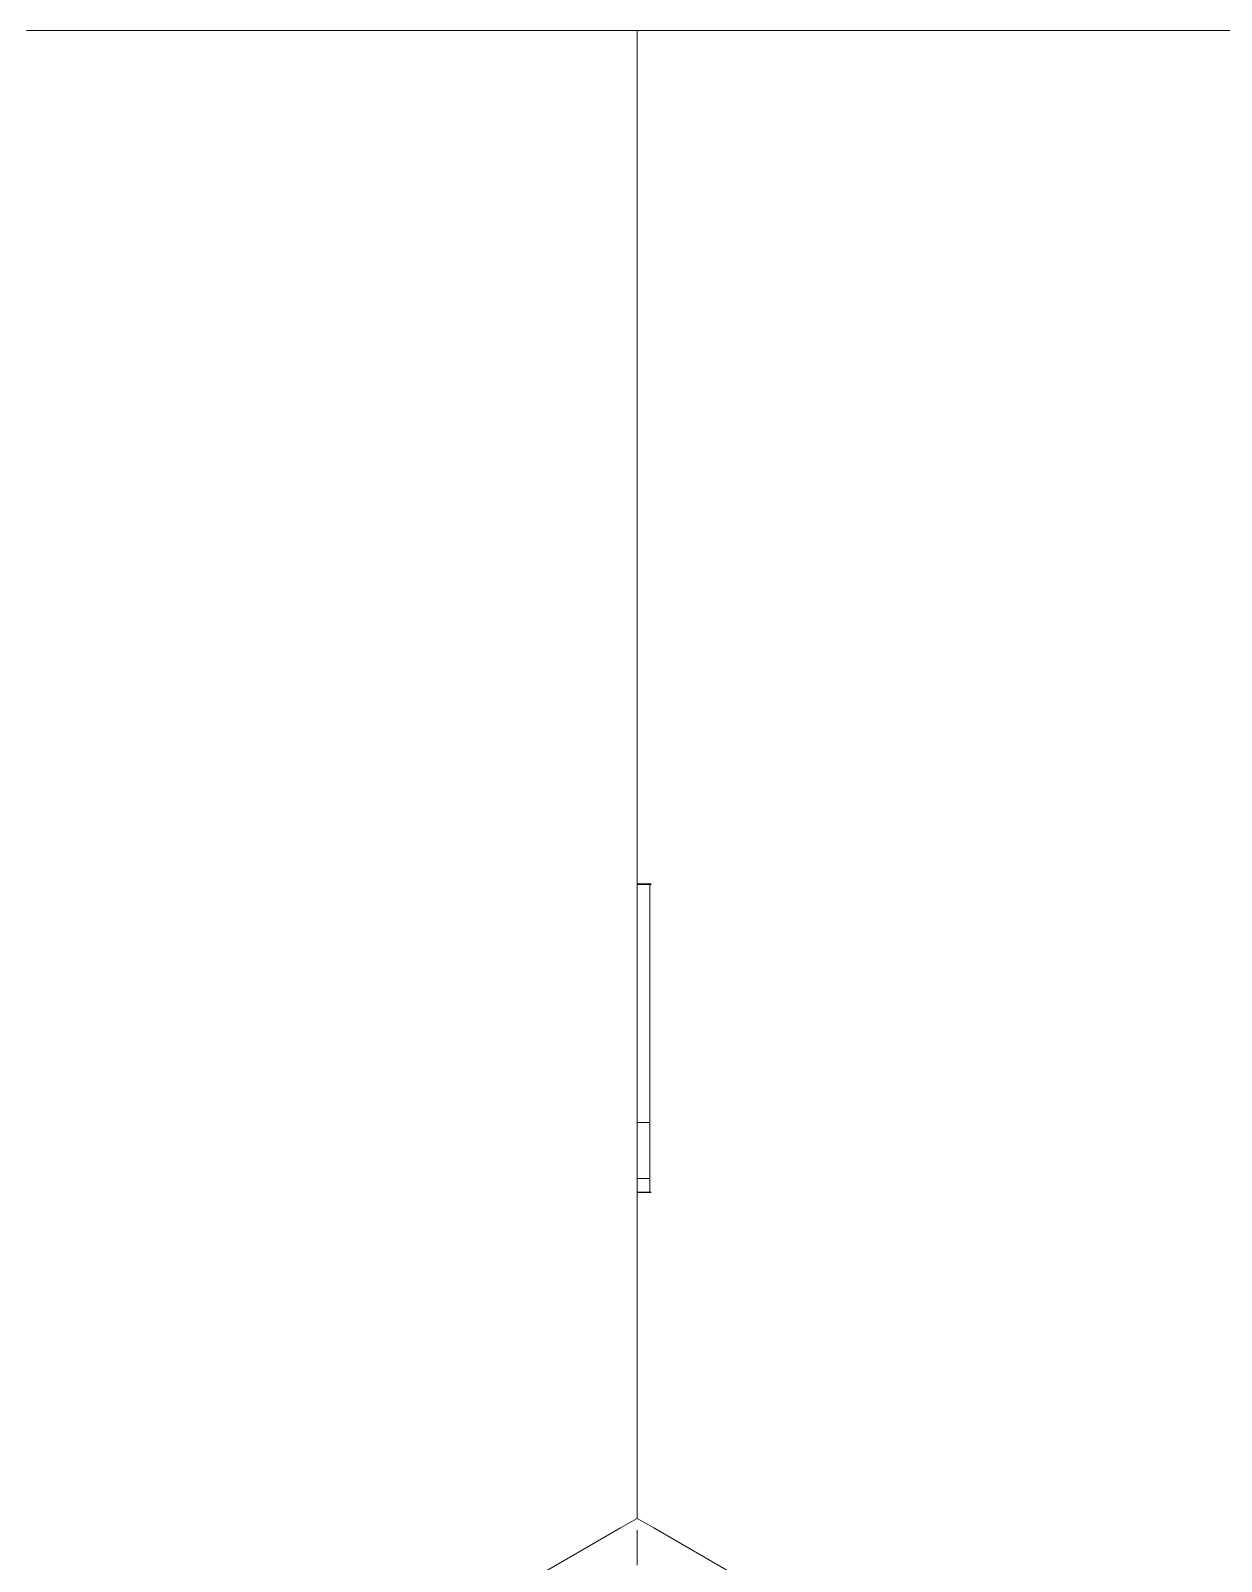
# Model space of a CAD drawing. Header units: millimetres. Extents: x 4137 to 6698, y 1400 to 3585.
# Drawn here: x 5245.78 to 5255.34, y 3075.49 to 3087.78 of the extents above; entities that cross this region are included whole.
import ezdxf

# ---------------------------------------------------------------- set-up
doc = ezdxf.new("R2010")
doc.units = ezdxf.units.MM
doc.layers.add('000-PI-Oprema', color=30, linetype='Continuous', lineweight=5)

msp = doc.modelspace()

# ---------------------------------------------------------------- linework, layer by layer
at = {"layer": '000-PI-Oprema', "color": 0, "linetype": 'ByBlock', "lineweight": 0}
for p, q in [((5250.648, 3087.785), (5245.748, 3087.785)), ((5255.548, 3087.785), (5250.648, 3087.785)), ((5250.76, 3080.935), (5250.648, 3080.935)), ((5250.76, 3080.929), (5250.648, 3080.929)), ((5250.748, 3079.019), (5250.648, 3079.019)), ((5250.748, 3079.019), (5250.748, 3078.569)), ((5250.748, 3078.569), (5250.648, 3078.569)), ((5250.648, 3078.459), (5250.76, 3078.459)), ((5250.648, 3078.457), (5250.76, 3078.457)), ((5250.648, 3075.746), (5250.648, 3075.465)), ((5250.648, 3075.746), (5250.648, 3075.465))]:
    msp.add_line(p, q, dxfattribs=at)
for points, knots in [([(5250.648, 3087.785), (5250.648, 3086.7), (5250.648, 3083.095), (5250.648, 3079.113), (5250.648, 3076.215), (5250.648, 3075.84)], [0, 0, 0, 0, 0.272684, 0.906013, 1, 1, 1, 1]), ([(5250.648, 3087.785), (5250.648, 3086.7), (5250.648, 3083.095), (5250.648, 3079.113), (5250.648, 3076.215), (5250.648, 3075.84)], [0, 0, 0, 0, 0.272684, 0.906013, 1, 1, 1, 1]), ([(5250.748, 3080.935), (5250.748, 3080.935), (5250.748, 3080.922), (5250.748, 3080.873), (5250.748, 3080.78), (5250.748, 3080.638), (5250.748, 3080.429), (5250.748, 3080.201), (5250.748, 3079.976), (5250.748, 3079.781), (5250.748, 3079.649), (5250.748, 3079.556), (5250.748, 3079.466), (5250.748, 3079.38), (5250.748, 3079.295), (5250.748, 3079.215), (5250.748, 3079.117), (5250.748, 3079.027), (5250.748, 3078.966), (5250.748, 3078.932), (5250.748, 3078.911), (5250.748, 3078.9), (5250.748, 3078.895), (5250.748, 3078.906), (5250.748, 3078.947), (5250.748, 3078.991), (5250.748, 3079.016)], [0, 0, 0, 0, 0.054923, 0.109157, 0.158857, 0.213508, 0.264907, 0.320314, 0.369873, 0.418461, 0.471704, 0.5026, 0.551052, 0.617218, 0.660884, 0.691286, 0.712023, 0.730248, 0.751802, 0.781189, 0.80362, 0.828627, 0.856379, 0.904145, 0.9524, 1, 1, 1, 1]), ([(5250.748, 3078.569), (5250.748, 3078.545), (5250.748, 3078.504), (5250.748, 3078.466), (5250.748, 3078.457), (5250.748, 3078.457), (5250.748, 3078.457)], [0, 0, 0, 0, 0.351048, 0.67786, 0.983317, 1, 1, 1, 1])]:
    msp.add_open_spline(points, degree=3, knots=knots, dxfattribs=at)
for points in [[(5250.648, 3075.84), (5249.222, 3075.017), (5247.796, 3074.194), (5246.369, 3073.37)], [(5254.926, 3073.37), (5253.5, 3074.194), (5252.074, 3075.017), (5250.648, 3075.84)]]:
    msp.add_open_spline(points, degree=3, dxfattribs=at)

doc.saveas('drawing.dxf')
